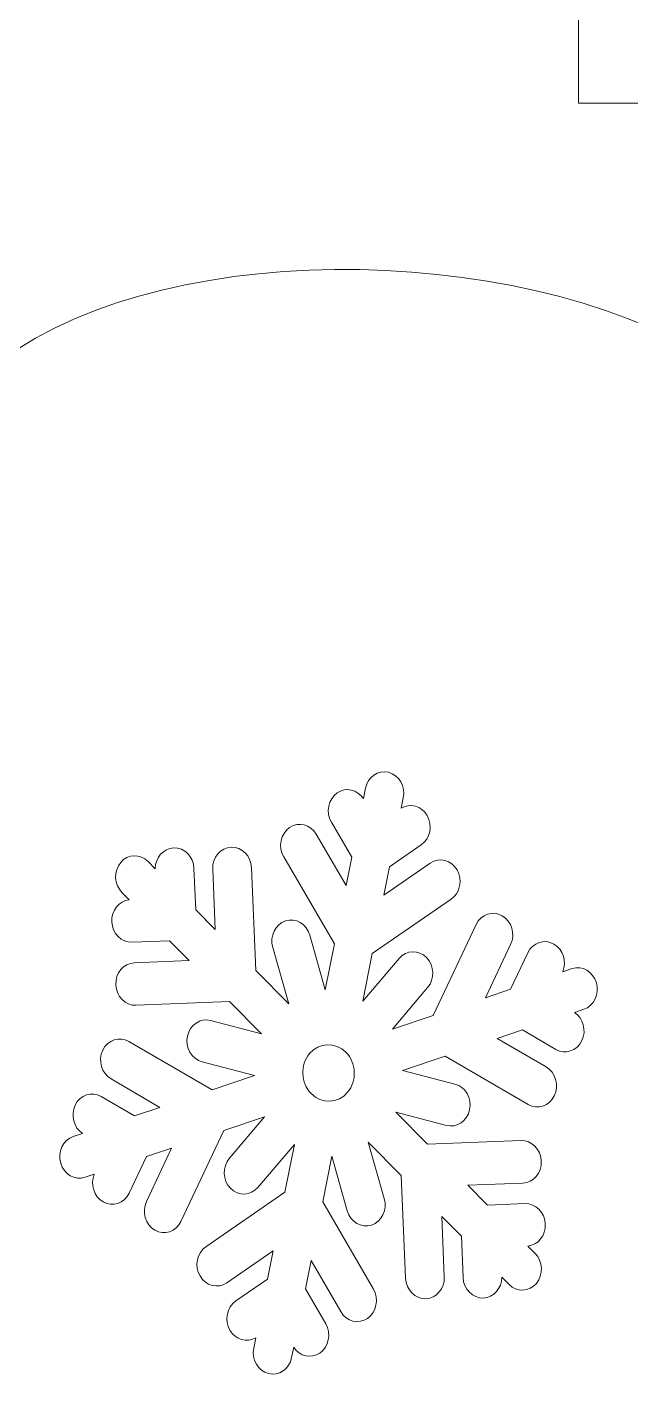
# Model space of a CAD drawing. Header units: centimetres. Extents: x -24.3 to 24.3, y -22.3 to 22.8.
# Drawn here: x 11.379 to 13.377, y -18.627 to -14.084 of the extents above; entities that cross this region are included whole.
import ezdxf

# ---------------------------------------------------------------- set-up
doc = ezdxf.new("R2010")
doc.units = ezdxf.units.CM
doc.header["$MEASUREMENT"] = 0
doc.layers.add('layer 1', color=7, linetype='Continuous')

msp = doc.modelspace()

# ---------------------------------------------------------------- linework, layer by layer
at = {"layer": 'layer 1', "color": 177, "lineweight": 9}
msp.add_open_spline([(-19.93213, -6.60133), (-19.93213, -6.60133), (-17.30459, -6.60133), (-17.30459, -6.60133), (-17.30459, -6.60133), (-17.30459, -6.60133), (-17.30459, -6.20133), (-17.30459, -6.20133), (-17.30459, -6.20133), (-17.30459, -6.20133), (-16.77125, -6.20133), (-16.77125, -6.20133), (-16.77125, -6.20133), (-16.77125, -6.20133), (-16.77125, -6.60133), (-16.77125, -6.60133), (-16.77125, -6.60133), (-16.77125, -6.60133), (-14.25361, -6.60133), (-14.25361, -6.60133), (-14.25361, -6.60133), (-14.25361, -6.60133), (-14.25361, -6.20133), (-14.25361, -6.20133), (-14.25361, -6.20133), (-14.25361, -6.20133), (-13.72028, -6.20133), (-13.72028, -6.20133), (-13.72028, -6.20133), (-13.72028, -6.20133), (-13.72028, -6.60133), (-13.72028, -6.60133), (-13.72028, -6.60133), (-13.72028, -6.60133), (-11.20265, -6.60133), (-11.20265, -6.60133), (-11.20265, -6.60133), (-11.20265, -6.60133), (-11.20265, -6.20133), (-11.20265, -6.20133), (-11.20265, -6.20133), (-11.20265, -6.20133), (-10.66932, -6.20133), (-10.66932, -6.20133), (-10.66932, -6.20133), (-10.66932, -6.20133), (-10.66932, -6.60133), (-10.66932, -6.60133), (-10.66932, -6.60133), (-10.66932, -6.60133), (-8.15169, -6.60133), (-8.15169, -6.60133), (-8.15169, -6.60133), (-8.15169, -6.60133), (-8.15169, -6.20133), (-8.15169, -6.20133), (-8.15169, -6.20133), (-8.15169, -6.20133), (-7.61836, -6.20133), (-7.61836, -6.20133), (-7.61836, -6.20133), (-7.61836, -6.20133), (-7.61836, -6.60133), (-7.61836, -6.60133), (-7.61836, -6.60133), (-7.61836, -6.60133), (-5.10073, -6.60133), (-5.10073, -6.60133), (-5.10073, -6.60133), (-5.10073, -6.60133), (-5.10073, -6.20133), (-5.10073, -6.20133), (-5.10073, -6.20133), (-5.10073, -6.20133), (-4.5674, -6.20133), (-4.5674, -6.20133), (-4.5674, -6.20133), (-4.5674, -6.20133), (-4.5674, -6.60133), (-4.5674, -6.60133), (-4.5674, -6.60133), (-4.5674, -6.60133), (-2.04977, -6.60133), (-2.04977, -6.60133), (-2.04977, -6.60133), (-2.04977, -6.60133), (-2.04977, -6.20133), (-2.04977, -6.20133), (-2.04977, -6.20133), (-2.04977, -6.20133), (-1.51644, -6.20133), (-1.51644, -6.20133), (-1.51644, -6.20133), (-1.51644, -6.20133), (-1.51644, -6.60133), (-1.51644, -6.60133), (-1.51644, -6.60133), (-1.51644, -6.60133), (1.0012, -6.60133), (1.0012, -6.60133), (1.0012, -6.60133), (1.0012, -6.60133), (1.0012, -6.20133), (1.0012, -6.20133), (1.0012, -6.20133), (1.0012, -6.20133), (1.53453, -6.20133), (1.53453, -6.20133), (1.53453, -6.20133), (1.53453, -6.20133), (1.53453, -6.60133), (1.53453, -6.60133), (1.53453, -6.60133), (1.53453, -6.60133), (4.05217, -6.60133), (4.05217, -6.60133), (4.05217, -6.60133), (4.05217, -6.60133), (4.05217, -6.20133), (4.05217, -6.20133), (4.05217, -6.20133), (4.05217, -6.20133), (4.58551, -6.20133), (4.58551, -6.20133), (4.58551, -6.20133), (4.58551, -6.20133), (4.58551, -6.60133), (4.58551, -6.60133), (4.58551, -6.60133), (4.58551, -6.60133), (7.10315, -6.60133), (7.10315, -6.60133), (7.10315, -6.60133), (7.10315, -6.60133), (7.10315, -6.20133), (7.10315, -6.20133), (7.10315, -6.20133), (7.10315, -6.20133), (7.63648, -6.20133), (7.63648, -6.20133), (7.63648, -6.20133), (7.63648, -6.20133), (7.63648, -6.60133), (7.63648, -6.60133), (7.63648, -6.60133), (7.63648, -6.60133), (10.15411, -6.60133), (10.15411, -6.60133), (10.15411, -6.60133), (10.15411, -6.60133), (10.15411, -6.20133), (10.15411, -6.20133), (10.15411, -6.20133), (10.15411, -6.20133), (10.68744, -6.20133), (10.68744, -6.20133), (10.68744, -6.20133), (10.68744, -6.20133), (10.68744, -6.60133), (10.68744, -6.60133), (10.68744, -6.60133), (10.68744, -6.60133), (13.20507, -6.60133), (13.20507, -6.60133), (13.20507, -6.60133), (13.20507, -6.60133), (13.20507, -6.20133), (13.20507, -6.20133), (13.20507, -6.20133), (13.20507, -6.20133), (13.7384, -6.20133), (13.7384, -6.20133), (13.7384, -6.20133), (13.7384, -6.20133), (13.7384, -6.60133), (13.7384, -6.60133), (13.7384, -6.60133), (13.7384, -6.60133), (16.25603, -6.60133), (16.25603, -6.60133), (16.25603, -6.60133), (16.25603, -6.60133), (16.25603, -6.20133), (16.25603, -6.20133), (16.25603, -6.20133), (16.25603, -6.20133), (16.78936, -6.20133), (16.78936, -6.20133), (16.78936, -6.20133), (16.78936, -6.20133), (16.78936, -6.60133), (16.78936, -6.60133), (16.78936, -6.60133), (16.78936, -6.60133), (19.30699, -6.60133), (19.30699, -6.60133), (19.30699, -6.60133), (19.30699, -6.60133), (19.30699, -6.20133), (19.30699, -6.20133), (19.30699, -6.20133), (19.30699, -6.20133), (19.84032, -6.20133), (19.84032, -6.20133), (19.84032, -6.20133), (19.84032, -6.20133), (19.84032, -6.60133), (19.84032, -6.60133), (19.84032, -6.60133), (19.84032, -6.60133), (22.46787, -6.60133), (22.46787, -6.60133), (22.46787, -6.60133), (22.46787, -6.60133), (22.46787, -6.20133), (22.46787, -6.20133), (22.46787, -6.20133), (22.46787, -6.20133), (23.0012, -6.20133), (23.0012, -6.20133), (23.0012, -6.20133), (23.0012, -8.91244), (23.0012, -11.62356), (23.0012, -14.33467), (23.0012, -14.33467), (23.0012, -14.33467), (22.46787, -14.33467), (22.46787, -14.33467), (22.46787, -14.33467), (22.46787, -14.33467), (22.46787, -13.93467), (22.46787, -13.93467), (22.46787, -13.93467), (22.46787, -13.93467), (19.84032, -13.93467), (19.84032, -13.93467), (19.84032, -13.93467), (19.84032, -13.93467), (19.84032, -14.33467), (19.84032, -14.33467), (19.84032, -14.33467), (19.84032, -14.33467), (19.30699, -14.33467), (19.30699, -14.33467), (19.30699, -14.33467), (19.30699, -14.33467), (19.30699, -13.93467), (19.30699, -13.93467), (19.30699, -13.93467), (19.30699, -13.93467), (16.78936, -13.93467), (16.78936, -13.93467), (16.78936, -13.93467), (16.78936, -13.93467), (16.78936, -14.33467), (16.78936, -14.33467), (16.78936, -14.33467), (16.78936, -14.33467), (16.25603, -14.33467), (16.25603, -14.33467), (16.25603, -14.33467), (16.25603, -14.33467), (16.25603, -13.93467), (16.25603, -13.93467), (16.25603, -13.93467), (16.25603, -13.93467), (13.7384, -13.93467), (13.7384, -13.93467), (13.7384, -13.93467), (13.7384, -13.93467), (13.7384, -14.33467), (13.7384, -14.33467), (13.7384, -14.33467), (13.7384, -14.33467), (13.20507, -14.33467), (13.20507, -14.33467), (13.20507, -14.33467), (13.20507, -14.33467), (13.20507, -13.93467), (13.20507, -13.93467), (13.20507, -13.93467), (13.20507, -13.93467), (10.68744, -13.93467), (10.68744, -13.93467), (10.68744, -13.93467), (10.68744, -13.93467), (10.68744, -14.33467), (10.68744, -14.33467), (10.68744, -14.33467), (10.68744, -14.33467), (10.15411, -14.33467), (10.15411, -14.33467), (10.15411, -14.33467), (10.15411, -14.33467), (10.15411, -13.93467), (10.15411, -13.93467), (10.15411, -13.93467), (10.15411, -13.93467), (7.63648, -13.93467), (7.63648, -13.93467), (7.63648, -13.93467), (7.63648, -13.93467), (7.63648, -14.33467), (7.63648, -14.33467), (7.63648, -14.33467), (7.63648, -14.33467), (7.10315, -14.33467), (7.10315, -14.33467), (7.10315, -14.33467), (7.10315, -14.33467), (7.10315, -13.93467), (7.10315, -13.93467), (7.10315, -13.93467), (7.10315, -13.93467), (4.58551, -13.93467), (4.58551, -13.93467), (4.58551, -13.93467), (4.58551, -13.93467), (4.58551, -14.33467), (4.58551, -14.33467), (4.58551, -14.33467), (4.58551, -14.33467), (4.05217, -14.33467), (4.05217, -14.33467), (4.05217, -14.33467), (4.05217, -14.33467), (4.05217, -13.93467), (4.05217, -13.93467), (4.05217, -13.93467), (4.05217, -13.93467), (1.53453, -13.93467), (1.53453, -13.93467), (1.53453, -13.93467), (1.53453, -13.93467), (1.53453, -14.33467), (1.53453, -14.33467), (1.53453, -14.33467), (1.53453, -14.33467), (1.0012, -14.33467), (1.0012, -14.33467), (1.0012, -14.33467), (1.0012, -14.33467), (1.0012, -13.93467), (1.0012, -13.93467), (1.0012, -13.93467), (1.0012, -13.93467), (-1.51644, -13.93467), (-1.51644, -13.93467), (-1.51644, -13.93467), (-1.51644, -13.93467), (-1.51644, -14.33467), (-1.51644, -14.33467), (-1.51644, -14.33467), (-1.51644, -14.33467), (-2.04977, -14.33467), (-2.04977, -14.33467), (-2.04977, -14.33467), (-2.04977, -14.33467), (-2.04977, -13.93467), (-2.04977, -13.93467), (-2.04977, -13.93467), (-2.04977, -13.93467), (-4.5674, -13.93467), (-4.5674, -13.93467), (-4.5674, -13.93467), (-4.5674, -13.93467), (-4.5674, -14.33467), (-4.5674, -14.33467), (-4.5674, -14.33467), (-4.5674, -14.33467), (-5.10073, -14.33467), (-5.10073, -14.33467), (-5.10073, -14.33467), (-5.10073, -14.33467), (-5.10073, -13.93467), (-5.10073, -13.93467), (-5.10073, -13.93467), (-5.10073, -13.93467), (-7.61836, -13.93467), (-7.61836, -13.93467), (-7.61836, -13.93467), (-7.61836, -13.93467), (-7.61836, -14.33467), (-7.61836, -14.33467), (-7.61836, -14.33467), (-7.61836, -14.33467), (-8.15169, -14.33467), (-8.15169, -14.33467), (-8.15169, -14.33467), (-8.15169, -14.33467), (-8.15169, -13.93467), (-8.15169, -13.93467), (-8.15169, -13.93467), (-8.15169, -13.93467), (-10.66932, -13.93467), (-10.66932, -13.93467), (-10.66932, -13.93467), (-10.66932, -13.93467), (-10.66932, -14.33467), (-10.66932, -14.33467), (-10.66932, -14.33467), (-10.66932, -14.33467), (-11.20265, -14.33467), (-11.20265, -14.33467), (-11.20265, -14.33467), (-11.20265, -14.33467), (-11.20265, -13.93467), (-11.20265, -13.93467), (-11.20265, -13.93467), (-11.20265, -13.93467), (-13.72028, -13.93467), (-13.72028, -13.93467), (-13.72028, -13.93467), (-13.72028, -13.93467), (-13.72028, -14.33467), (-13.72028, -14.33467), (-13.72028, -14.33467), (-13.72028, -14.33467), (-14.25361, -14.33467), (-14.25361, -14.33467), (-14.25361, -14.33467), (-14.25361, -14.33467), (-14.25361, -13.93467), (-14.25361, -13.93467), (-14.25361, -13.93467), (-14.25361, -13.93467), (-16.77125, -13.93467), (-16.77125, -13.93467), (-16.77125, -13.93467), (-16.77125, -13.93467), (-16.77125, -14.33467), (-16.77125, -14.33467), (-16.77125, -14.33467), (-16.77125, -14.33467), (-17.30459, -14.33467), (-17.30459, -14.33467), (-17.30459, -14.33467), (-17.30459, -14.33467), (-17.30459, -13.93467), (-17.30459, -13.93467), (-17.30459, -13.93467), (-17.30459, -13.93467), (-19.93213, -13.93467), (-19.93213, -13.93467), (-19.93213, -13.93467), (-19.93213, -13.93467), (-19.93213, -14.33467), (-19.93213, -14.33467), (-19.93213, -14.33467), (-19.93213, -14.33467), (-20.46547, -14.33467), (-20.46547, -14.33467), (-20.46547, -14.33467), (-20.46547, -11.62356), (-20.46547, -8.91244), (-20.46547, -6.20133), (-20.46547, -6.20133), (-20.46547, -6.20133), (-19.93213, -6.20133), (-19.93213, -6.20133), (-19.93213, -6.20133), (-19.93213, -6.20133), (-19.93213, -6.60133), (-19.93213, -6.60133)], degree=3, knots=[0, 0, 0, 0, 0.008547, 0.008547, 0.008547, 0.008547, 0.017094, 0.017094, 0.017094, 0.017094, 0.025641, 0.025641, 0.025641, 0.025641, 0.034188, 0.034188, 0.034188, 0.034188, 0.042735, 0.042735, 0.042735, 0.042735, 0.0512821, 0.0512821, 0.0512821, 0.0512821, 0.0598291, 0.0598291, 0.0598291, 0.0598291, 0.0683761, 0.0683761, 0.0683761, 0.0683761, 0.0769231, 0.0769231, 0.0769231, 0.0769231, 0.0854701, 0.0854701, 0.0854701, 0.0854701, 0.0940171, 0.0940171, 0.0940171, 0.0940171, 0.1025641, 0.1025641, 0.1025641, 0.1025641, 0.1111111, 0.1111111, 0.1111111, 0.1111111, 0.1196581, 0.1196581, 0.1196581, 0.1196581, 0.1282051, 0.1282051, 0.1282051, 0.1282051, 0.1367521, 0.1367521, 0.1367521, 0.1367521, 0.1452991, 0.1452991, 0.1452991, 0.1452991, 0.1538462, 0.1538462, 0.1538462, 0.1538462, 0.1623932, 0.1623932, 0.1623932, 0.1623932, 0.1709402, 0.1709402, 0.1709402, 0.1709402, 0.1794872, 0.1794872, 0.1794872, 0.1794872, 0.1880342, 0.1880342, 0.1880342, 0.1880342, 0.1965812, 0.1965812, 0.1965812, 0.1965812, 0.2051282, 0.2051282, 0.2051282, 0.2051282, 0.2136752, 0.2136752, 0.2136752, 0.2136752, 0.2222222, 0.2222222, 0.2222222, 0.2222222, 0.2307692, 0.2307692, 0.2307692, 0.2307692, 0.2393162, 0.2393162, 0.2393162, 0.2393162, 0.2478632, 0.2478632, 0.2478632, 0.2478632, 0.2564103, 0.2564103, 0.2564103, 0.2564103, 0.2649573, 0.2649573, 0.2649573, 0.2649573, 0.2735043, 0.2735043, 0.2735043, 0.2735043, 0.2820513, 0.2820513, 0.2820513, 0.2820513, 0.2905983, 0.2905983, 0.2905983, 0.2905983, 0.2991453, 0.2991453, 0.2991453, 0.2991453, 0.3076923, 0.3076923, 0.3076923, 0.3076923, 0.3162393, 0.3162393, 0.3162393, 0.3162393, 0.3247863, 0.3247863, 0.3247863, 0.3247863, 0.3333333, 0.3333333, 0.3333333, 0.3333333, 0.3418803, 0.3418803, 0.3418803, 0.3418803, 0.3504274, 0.3504274, 0.3504274, 0.3504274, 0.3589744, 0.3589744, 0.3589744, 0.3589744, 0.3675214, 0.3675214, 0.3675214, 0.3675214, 0.3760684, 0.3760684, 0.3760684, 0.3760684, 0.3846154, 0.3846154, 0.3846154, 0.3846154, 0.3931624, 0.3931624, 0.3931624, 0.3931624, 0.4017094, 0.4017094, 0.4017094, 0.4017094, 0.4102564, 0.4102564, 0.4102564, 0.4102564, 0.4188034, 0.4188034, 0.4188034, 0.4188034, 0.4273504, 0.4273504, 0.4273504, 0.4273504, 0.4358974, 0.4358974, 0.4358974, 0.4358974, 0.4444444, 0.4444444, 0.4444444, 0.4444444, 0.4529915, 0.4529915, 0.4529915, 0.4529915, 0.4615385, 0.4615385, 0.4615385, 0.4615385, 0.4700855, 0.4700855, 0.4700855, 0.4700855, 0.4786325, 0.4786325, 0.4786325, 0.4786325, 0.4871795, 0.4871795, 0.4871795, 0.4871795, 0.4957265, 0.4957265, 0.4957265, 0.4957265, 0.5042735, 0.5042735, 0.5042735, 0.5042735, 0.5128205, 0.5128205, 0.5128205, 0.5128205, 0.5213675, 0.5213675, 0.5213675, 0.5213675, 0.5299145, 0.5299145, 0.5299145, 0.5299145, 0.5384615, 0.5384615, 0.5384615, 0.5384615, 0.5470085, 0.5470085, 0.5470085, 0.5470085, 0.5555556, 0.5555556, 0.5555556, 0.5555556, 0.5641026, 0.5641026, 0.5641026, 0.5641026, 0.5726496, 0.5726496, 0.5726496, 0.5726496, 0.5811966, 0.5811966, 0.5811966, 0.5811966, 0.5897436, 0.5897436, 0.5897436, 0.5897436, 0.5982906, 0.5982906, 0.5982906, 0.5982906, 0.6068376, 0.6068376, 0.6068376, 0.6068376, 0.6153846, 0.6153846, 0.6153846, 0.6153846, 0.6239316, 0.6239316, 0.6239316, 0.6239316, 0.6324786, 0.6324786, 0.6324786, 0.6324786, 0.6410256, 0.6410256, 0.6410256, 0.6410256, 0.6495726, 0.6495726, 0.6495726, 0.6495726, 0.6581197, 0.6581197, 0.6581197, 0.6581197, 0.6666667, 0.6666667, 0.6666667, 0.6666667, 0.6752137, 0.6752137, 0.6752137, 0.6752137, 0.6837607, 0.6837607, 0.6837607, 0.6837607, 0.6923077, 0.6923077, 0.6923077, 0.6923077, 0.7008547, 0.7008547, 0.7008547, 0.7008547, 0.7094017, 0.7094017, 0.7094017, 0.7094017, 0.7179487, 0.7179487, 0.7179487, 0.7179487, 0.7264957, 0.7264957, 0.7264957, 0.7264957, 0.7350427, 0.7350427, 0.7350427, 0.7350427, 0.7435897, 0.7435897, 0.7435897, 0.7435897, 0.7521368, 0.7521368, 0.7521368, 0.7521368, 0.7606838, 0.7606838, 0.7606838, 0.7606838, 0.7692308, 0.7692308, 0.7692308, 0.7692308, 0.7777778, 0.7777778, 0.7777778, 0.7777778, 0.7863248, 0.7863248, 0.7863248, 0.7863248, 0.7948718, 0.7948718, 0.7948718, 0.7948718, 0.8034188, 0.8034188, 0.8034188, 0.8034188, 0.8119658, 0.8119658, 0.8119658, 0.8119658, 0.8205128, 0.8205128, 0.8205128, 0.8205128, 0.8290598, 0.8290598, 0.8290598, 0.8290598, 0.8376068, 0.8376068, 0.8376068, 0.8376068, 0.8461538, 0.8461538, 0.8461538, 0.8461538, 0.8547009, 0.8547009, 0.8547009, 0.8547009, 0.8632479, 0.8632479, 0.8632479, 0.8632479, 0.8717949, 0.8717949, 0.8717949, 0.8717949, 0.8803419, 0.8803419, 0.8803419, 0.8803419, 0.8888889, 0.8888889, 0.8888889, 0.8888889, 0.8974359, 0.8974359, 0.8974359, 0.8974359, 0.9059829, 0.9059829, 0.9059829, 0.9059829, 0.9145299, 0.9145299, 0.9145299, 0.9145299, 0.9230769, 0.9230769, 0.9230769, 0.9230769, 0.9316239, 0.9316239, 0.9316239, 0.9316239, 0.9401709, 0.9401709, 0.9401709, 0.9401709, 0.9487179, 0.9487179, 0.9487179, 0.9487179, 0.957265, 0.957265, 0.957265, 0.957265, 0.965812, 0.965812, 0.965812, 0.965812, 0.974359, 0.974359, 0.974359, 0.974359, 0.982906, 0.982906, 0.982906, 0.982906, 1, 1, 1, 1], dxfattribs=at)
at = {"layer": 'layer 1', "color": 142, "lineweight": 9}
msp.add_open_spline([(13.91048, -16.16041), (16.20547, -16.84678), (17.64223, -18.21595), (18.22075, -20.26794), (18.22075, -20.26794), (18.66129, -20.15508), (18.92241, -20.38479), (19.00412, -20.95705), (19.00412, -20.95705), (18.99987, -21.54642), (18.74793, -21.8096), (18.24827, -21.74655), (18.24827, -21.74655), (14.22561, -20.07474), (10.45626, -20.01692), (6.94029, -21.57311), (6.94029, -21.57311), (6.27909, -21.62927), (5.96952, -21.33729), (6.01152, -20.69719), (6.01152, -20.69719), (5.98918, -20.1852), (6.213, -19.91388), (6.68297, -19.88327), (6.68297, -19.88327), (7.3723, -18.01182), (8.82563, -16.75406), (11.04295, -16.10997), (11.04295, -16.10997), (10.41021, -14.32785), (14.78357, -14.61983), (13.91048, -16.16041)], degree=3, knots=[0, 0, 0, 0, 0.1111111, 0.1111111, 0.1111111, 0.1111111, 0.2222222, 0.2222222, 0.2222222, 0.2222222, 0.3333333, 0.3333333, 0.3333333, 0.3333333, 0.4444444, 0.4444444, 0.4444444, 0.4444444, 0.5555556, 0.5555556, 0.5555556, 0.5555556, 0.6666667, 0.6666667, 0.6666667, 0.6666667, 0.7777778, 0.7777778, 0.7777778, 0.7777778, 1, 1, 1, 1], dxfattribs=at)
at = {"layer": 'layer 1', "color": 7, "lineweight": 9}
for points, knots in [([(12.00159, -17.07097), (12.00159, -17.07097), (11.99332, -16.87121), (11.99332, -16.87121), (11.99332, -16.87121), (11.99172, -16.83243), (12.01923, -16.79976), (12.05456, -16.79846), (12.05456, -16.79846), (12.08989, -16.79717), (12.12001, -16.82773), (12.12161, -16.8665), (12.12161, -16.8665), (12.12161, -16.8665), (12.13568, -17.20665), (12.13568, -17.20665), (12.13568, -17.20665), (12.13568, -17.20665), (12.24502, -17.31729), (12.24502, -17.31729), (12.24502, -17.31729), (12.24502, -17.31729), (12.19206, -17.13011), (12.19206, -17.13011), (12.19206, -17.13011), (12.18154, -17.09293), (12.20051, -17.05357), (12.23427, -17.04248), (12.23427, -17.04248), (12.26804, -17.03139), (12.30415, -17.05266), (12.31467, -17.08983), (12.31467, -17.08983), (12.31467, -17.08983), (12.36589, -17.27088), (12.36589, -17.27088), (12.36589, -17.27088), (12.36589, -17.27088), (12.39621, -17.119), (12.39621, -17.119), (12.39621, -17.119), (12.39621, -17.119), (12.22833, -16.8306), (12.22833, -16.8306), (12.22833, -16.8306), (12.2092, -16.79773), (12.21784, -16.75413), (12.24759, -16.73353), (12.24759, -16.73353), (12.27733, -16.71293), (12.31719, -16.72294), (12.33633, -16.75581), (12.33633, -16.75581), (12.33633, -16.75581), (12.43492, -16.92517), (12.43492, -16.92517), (12.43492, -16.92517), (12.43492, -16.92517), (12.45363, -16.83146), (12.45363, -16.83146), (12.45363, -16.83146), (12.45363, -16.83146), (12.38627, -16.71575), (12.38627, -16.71575), (12.38627, -16.71575), (12.36714, -16.68288), (12.37579, -16.63927), (12.40553, -16.61867), (12.40553, -16.61867), (12.43428, -16.59875), (12.47252, -16.60745), (12.49231, -16.63778), (12.49231, -16.63778), (12.49231, -16.63778), (12.49919, -16.60337), (12.49919, -16.60337), (12.49919, -16.60337), (12.50673, -16.56557), (12.54107, -16.54187), (12.57562, -16.5506), (12.57562, -16.5506), (12.61017, -16.55933), (12.63219, -16.59728), (12.62464, -16.63507), (12.62464, -16.63507), (12.62464, -16.63507), (12.61777, -16.66947), (12.61777, -16.66947), (12.61777, -16.66947), (12.64719, -16.65159), (12.68505, -16.66211), (12.70348, -16.69395), (12.70348, -16.69395), (12.72253, -16.72688), (12.71377, -16.77046), (12.68398, -16.79097), (12.68398, -16.79097), (12.68398, -16.79097), (12.57909, -16.86316), (12.57909, -16.86316), (12.57909, -16.86316), (12.57909, -16.86316), (12.56037, -16.95688), (12.56037, -16.95688), (12.56037, -16.95688), (12.56037, -16.95688), (12.7139, -16.85121), (12.7139, -16.85121), (12.7139, -16.85121), (12.74369, -16.83071), (12.78353, -16.84084), (12.80258, -16.87377), (12.80258, -16.87377), (12.82164, -16.90669), (12.81287, -16.95027), (12.78308, -16.97078), (12.78308, -16.97078), (12.78308, -16.97078), (12.52167, -17.1507), (12.52167, -17.1507), (12.52167, -17.1507), (12.52167, -17.1507), (12.49011, -17.30874), (12.49011, -17.30874), (12.49011, -17.30874), (12.49011, -17.30874), (12.61089, -17.16678), (12.61089, -17.16678), (12.61089, -17.16678), (12.63488, -17.13859), (12.67564, -17.13733), (12.70162, -17.16397), (12.70162, -17.16397), (12.72762, -17.19062), (12.72925, -17.23535), (12.70527, -17.26353), (12.70527, -17.26353), (12.70527, -17.26353), (12.58845, -17.40083), (12.58845, -17.40083), (12.58845, -17.40083), (12.58845, -17.40083), (12.72385, -17.35528), (12.72385, -17.35528), (12.72385, -17.35528), (12.72385, -17.35528), (12.86588, -17.05458), (12.86588, -17.05458), (12.86588, -17.05458), (12.88208, -17.02031), (12.92093, -17.00717), (12.95237, -17.02534), (12.95237, -17.02534), (12.98381, -17.04351), (12.99625, -17.08628), (12.98006, -17.12055), (12.98006, -17.12055), (12.98006, -17.12055), (12.89665, -17.29714), (12.89665, -17.29714), (12.89665, -17.29714), (12.89665, -17.29714), (12.9802, -17.26903), (12.9802, -17.26903), (12.9802, -17.26903), (12.9802, -17.26903), (13.03719, -17.14838), (13.03719, -17.14838), (13.03719, -17.14838), (13.05338, -17.11411), (13.09223, -17.10097), (13.12367, -17.11915), (13.12367, -17.11915), (13.15407, -17.13671), (13.16671, -17.17728), (13.15287, -17.21093), (13.15287, -17.21093), (13.15287, -17.21093), (13.18354, -17.20061), (13.18354, -17.20061), (13.18354, -17.20061), (13.21723, -17.18928), (13.25347, -17.21029), (13.26421, -17.24738), (13.26421, -17.24738), (13.27495, -17.28448), (13.25622, -17.32399), (13.22253, -17.33532), (13.22253, -17.33532), (13.22253, -17.33532), (13.19186, -17.34564), (13.19186, -17.34564), (13.19186, -17.34564), (13.221, -17.36483), (13.23202, -17.40596), (13.21628, -17.43906), (13.21628, -17.43906), (13.2, -17.47327), (13.16112, -17.48629), (13.12972, -17.46803), (13.12972, -17.46803), (13.12972, -17.46803), (13.01918, -17.40374), (13.01918, -17.40374), (13.01918, -17.40374), (13.01918, -17.40374), (12.93564, -17.43185), (12.93564, -17.43185), (12.93564, -17.43185), (12.93564, -17.43185), (13.09742, -17.52595), (13.09742, -17.52595), (13.09742, -17.52595), (13.12881, -17.54421), (13.14114, -17.58702), (13.12487, -17.62125), (13.12487, -17.62125), (13.10859, -17.65546), (13.06971, -17.66848), (13.03831, -17.65022), (13.03831, -17.65022), (13.03831, -17.65022), (12.76284, -17.48998), (12.76284, -17.48998), (12.76284, -17.48998), (12.76284, -17.48998), (12.62194, -17.53739), (12.62194, -17.53739), (12.62194, -17.53739), (12.62194, -17.53739), (12.79568, -17.58262), (12.79568, -17.58262), (12.79568, -17.58262), (12.83018, -17.5916), (12.85198, -17.6297), (12.8442, -17.66744), (12.8442, -17.66744), (12.83642, -17.70517), (12.80194, -17.72863), (12.76744, -17.71965), (12.76744, -17.71965), (12.76744, -17.71965), (12.5994, -17.67591), (12.5994, -17.67591), (12.5994, -17.67591), (12.5994, -17.67591), (12.70448, -17.78223), (12.70448, -17.78223), (12.70448, -17.78223), (12.70448, -17.78223), (13.01441, -17.76993), (13.01441, -17.76993), (13.01441, -17.76993), (13.04974, -17.76852), (13.07994, -17.79899), (13.08163, -17.83776), (13.08163, -17.83776), (13.08333, -17.87653), (13.05591, -17.90929), (13.02059, -17.91069), (13.02059, -17.91069), (13.02059, -17.91069), (12.83857, -17.91792), (12.83857, -17.91792), (12.83857, -17.91792), (12.83857, -17.91792), (12.90341, -17.98352), (12.90341, -17.98352), (12.90341, -17.98352), (12.90341, -17.98352), (13.02776, -17.97858), (13.02776, -17.97858), (13.02776, -17.97858), (13.06309, -17.97718), (13.09328, -18.00765), (13.09498, -18.04641), (13.09498, -18.04641), (13.09663, -18.08391), (13.07103, -18.11578), (13.0374, -18.1191), (13.0374, -18.1191), (13.0374, -18.1191), (13.0612, -18.14319), (13.0612, -18.14319), (13.0612, -18.14319), (13.08735, -18.16965), (13.08926, -18.21436), (13.06545, -18.24273), (13.06545, -18.24273), (13.04164, -18.2711), (13.00089, -18.27266), (12.97474, -18.2462), (12.97474, -18.2462), (12.97474, -18.2462), (12.95094, -18.22211), (12.95094, -18.22211), (12.95094, -18.22211), (12.95065, -18.25919), (12.9238, -18.28979), (12.88964, -18.29104), (12.88964, -18.29104), (12.85431, -18.29234), (12.82419, -18.26177), (12.82259, -18.223), (12.82259, -18.223), (12.82259, -18.223), (12.81694, -18.08653), (12.81694, -18.08653), (12.81694, -18.08653), (12.81694, -18.08653), (12.75211, -18.02092), (12.75211, -18.02092), (12.75211, -18.02092), (12.75211, -18.02092), (12.76037, -18.22067), (12.76037, -18.22067), (12.76037, -18.22067), (12.76197, -18.25945), (12.73447, -18.29212), (12.69914, -18.29342), (12.69914, -18.29342), (12.66381, -18.29471), (12.63369, -18.26415), (12.63208, -18.22538), (12.63208, -18.22538), (12.63208, -18.22538), (12.61802, -17.88524), (12.61802, -17.88524), (12.61802, -17.88524), (12.61802, -17.88524), (12.50869, -17.7746), (12.50869, -17.7746), (12.50869, -17.7746), (12.50869, -17.7746), (12.56164, -17.96178), (12.56164, -17.96178), (12.56164, -17.96178), (12.57215, -17.99896), (12.55319, -18.03832), (12.51943, -18.04941), (12.51943, -18.04941), (12.48566, -18.0605), (12.44955, -18.03923), (12.43903, -18.00206), (12.43903, -18.00206), (12.43903, -18.00206), (12.38781, -17.82101), (12.38781, -17.82101), (12.38781, -17.82101), (12.38781, -17.82101), (12.35748, -17.97288), (12.35748, -17.97288), (12.35748, -17.97288), (12.35748, -17.97288), (12.52537, -18.26129), (12.52537, -18.26129), (12.52537, -18.26129), (12.5445, -18.29416), (12.53585, -18.33776), (12.50611, -18.35836), (12.50611, -18.35836), (12.47636, -18.37896), (12.4365, -18.36895), (12.41737, -18.33608), (12.41737, -18.33608), (12.41737, -18.33608), (12.31878, -18.16671), (12.31878, -18.16671), (12.31878, -18.16671), (12.31878, -18.16671), (12.30006, -18.26042), (12.30006, -18.26042), (12.30006, -18.26042), (12.30006, -18.26042), (12.36742, -18.37614), (12.36742, -18.37614), (12.36742, -18.37614), (12.38656, -18.40902), (12.37791, -18.45262), (12.34817, -18.47322), (12.34817, -18.47322), (12.31941, -18.49314), (12.28118, -18.48444), (12.26138, -18.45411), (12.26138, -18.45411), (12.26138, -18.45411), (12.25451, -18.48852), (12.25451, -18.48852), (12.25451, -18.48852), (12.24696, -18.52632), (12.21263, -18.55002), (12.17808, -18.54129), (12.17808, -18.54129), (12.14353, -18.53256), (12.12151, -18.49461), (12.12906, -18.45682), (12.12906, -18.45682), (12.12906, -18.45682), (12.13593, -18.42241), (12.13593, -18.42241), (12.13593, -18.42241), (12.1065, -18.44029), (12.06864, -18.42977), (12.05022, -18.39793), (12.05022, -18.39793), (12.03116, -18.365), (12.03992, -18.32142), (12.06971, -18.30091), (12.06971, -18.30091), (12.06971, -18.30091), (12.17461, -18.22872), (12.17461, -18.22872), (12.17461, -18.22872), (12.17461, -18.22872), (12.19331, -18.13502), (12.19331, -18.13502), (12.19331, -18.13502), (12.19331, -18.13502), (12.0398, -18.24068), (12.0398, -18.24068), (12.0398, -18.24068), (12.01001, -18.26118), (11.97017, -18.25105), (11.95111, -18.21812), (11.95111, -18.21812), (11.93206, -18.1852), (11.94082, -18.14162), (11.97062, -18.12111), (11.97062, -18.12111), (11.97062, -18.12111), (12.23202, -17.94119), (12.23202, -17.94119), (12.23202, -17.94119), (12.23202, -17.94119), (12.26359, -17.78314), (12.26359, -17.78314), (12.26359, -17.78314), (12.26359, -17.78314), (12.1428, -17.92511), (12.1428, -17.92511), (12.1428, -17.92511), (12.11882, -17.9533), (12.07806, -17.95456), (12.05207, -17.92792), (12.05207, -17.92792), (12.02608, -17.90127), (12.02445, -17.85654), (12.04843, -17.82836), (12.04843, -17.82836), (12.04843, -17.82836), (12.16526, -17.69104), (12.16526, -17.69104), (12.16526, -17.69104), (12.16526, -17.69104), (12.02985, -17.7366), (12.02985, -17.7366), (12.02985, -17.7366), (12.02985, -17.7366), (11.88781, -18.03731), (11.88781, -18.03731), (11.88781, -18.03731), (11.87162, -18.07158), (11.83277, -18.08472), (11.80133, -18.06655), (11.80133, -18.06655), (11.76989, -18.04838), (11.75745, -18.00561), (11.77363, -17.97134), (11.77363, -17.97134), (11.77363, -17.97134), (11.85705, -17.79474), (11.85705, -17.79474), (11.85705, -17.79474), (11.85705, -17.79474), (11.77351, -17.82285), (11.77351, -17.82285), (11.77351, -17.82285), (11.77351, -17.82285), (11.71651, -17.94351), (11.71651, -17.94351), (11.71651, -17.94351), (11.70032, -17.97778), (11.66147, -17.99092), (11.63003, -17.97275), (11.63003, -17.97275), (11.59962, -17.95518), (11.58698, -17.9146), (11.60082, -17.88095), (11.60082, -17.88095), (11.60082, -17.88095), (11.57016, -17.89127), (11.57016, -17.89127), (11.57016, -17.89127), (11.53647, -17.9026), (11.50022, -17.88159), (11.48948, -17.8445), (11.48948, -17.8445), (11.47875, -17.8074), (11.49747, -17.76789), (11.53116, -17.75656), (11.53116, -17.75656), (11.53116, -17.75656), (11.56183, -17.74624), (11.56183, -17.74624), (11.56183, -17.74624), (11.5327, -17.72705), (11.52169, -17.68593), (11.53743, -17.65283), (11.53743, -17.65283), (11.55371, -17.61861), (11.59259, -17.6056), (11.62399, -17.62386), (11.62399, -17.62386), (11.62399, -17.62386), (11.73451, -17.68814), (11.73451, -17.68814), (11.73451, -17.68814), (11.73451, -17.68814), (11.81805, -17.66004), (11.81805, -17.66004), (11.81805, -17.66004), (11.81805, -17.66004), (11.65628, -17.56594), (11.65628, -17.56594), (11.65628, -17.56594), (11.62489, -17.54768), (11.61255, -17.50487), (11.62883, -17.47064), (11.62883, -17.47064), (11.64511, -17.43643), (11.68399, -17.42341), (11.71539, -17.44167), (11.71539, -17.44167), (11.71539, -17.44167), (11.99085, -17.6019), (11.99085, -17.6019), (11.99085, -17.6019), (11.99085, -17.6019), (12.13174, -17.55449), (12.13174, -17.55449), (12.13174, -17.55449), (12.13174, -17.55449), (11.95802, -17.50927), (11.95802, -17.50927), (11.95802, -17.50927), (11.92352, -17.50028), (11.90172, -17.46218), (11.9095, -17.42445), (11.9095, -17.42445), (11.91727, -17.38671), (11.95175, -17.36325), (11.98625, -17.37223), (11.98625, -17.37223), (11.98625, -17.37223), (12.15429, -17.41599), (12.15429, -17.41599), (12.15429, -17.41599), (12.15429, -17.41599), (12.04921, -17.30966), (12.04921, -17.30966), (12.04921, -17.30966), (12.04921, -17.30966), (11.7393, -17.32196), (11.7393, -17.32196), (11.7393, -17.32196), (11.70397, -17.32336), (11.67377, -17.29289), (11.67207, -17.25413), (11.67207, -17.25413), (11.67037, -17.21536), (11.69779, -17.1826), (11.73311, -17.1812), (11.73311, -17.1812), (11.73311, -17.1812), (11.91513, -17.17397), (11.91513, -17.17397), (11.91513, -17.17397), (11.91513, -17.17397), (11.85029, -17.10837), (11.85029, -17.10837), (11.85029, -17.10837), (11.85029, -17.10837), (11.72593, -17.11331), (11.72593, -17.11331), (11.72593, -17.11331), (11.69061, -17.1147), (11.66041, -17.08423), (11.65871, -17.04546), (11.65871, -17.04546), (11.65707, -17.00798), (11.68266, -16.97611), (11.71629, -16.97278), (11.71629, -16.97278), (11.71629, -16.97278), (11.69249, -16.9487), (11.69249, -16.9487), (11.69249, -16.9487), (11.66634, -16.92224), (11.66444, -16.87753), (11.68825, -16.84916), (11.68825, -16.84916), (11.71206, -16.82079), (11.7528, -16.81923), (11.77895, -16.84569), (11.77895, -16.84569), (11.77895, -16.84569), (11.80276, -16.86978), (11.80276, -16.86978), (11.80276, -16.86978), (11.80303, -16.8327), (11.82988, -16.8021), (11.86405, -16.80084), (11.86405, -16.80084), (11.89938, -16.79954), (11.9295, -16.83011), (11.93111, -16.86888), (11.93111, -16.86888), (11.93111, -16.86888), (11.93675, -17.00536), (11.93675, -17.00536), (11.93675, -17.00536), (11.93675, -17.00536), (12.00159, -17.07097), (12.00159, -17.07097)], [0, 0, 0, 0, 0.0063694, 0.0063694, 0.0063694, 0.0063694, 0.0127389, 0.0127389, 0.0127389, 0.0127389, 0.0191083, 0.0191083, 0.0191083, 0.0191083, 0.0254777, 0.0254777, 0.0254777, 0.0254777, 0.0318471, 0.0318471, 0.0318471, 0.0318471, 0.0382166, 0.0382166, 0.0382166, 0.0382166, 0.044586, 0.044586, 0.044586, 0.044586, 0.0509554, 0.0509554, 0.0509554, 0.0509554, 0.0573248, 0.0573248, 0.0573248, 0.0573248, 0.0636943, 0.0636943, 0.0636943, 0.0636943, 0.0700637, 0.0700637, 0.0700637, 0.0700637, 0.0764331, 0.0764331, 0.0764331, 0.0764331, 0.0828025, 0.0828025, 0.0828025, 0.0828025, 0.089172, 0.089172, 0.089172, 0.089172, 0.0955414, 0.0955414, 0.0955414, 0.0955414, 0.1019108, 0.1019108, 0.1019108, 0.1019108, 0.1082803, 0.1082803, 0.1082803, 0.1082803, 0.1146497, 0.1146497, 0.1146497, 0.1146497, 0.1210191, 0.1210191, 0.1210191, 0.1210191, 0.1273885, 0.1273885, 0.1273885, 0.1273885, 0.133758, 0.133758, 0.133758, 0.133758, 0.1401274, 0.1401274, 0.1401274, 0.1401274, 0.1464968, 0.1464968, 0.1464968, 0.1464968, 0.1528662, 0.1528662, 0.1528662, 0.1528662, 0.1592357, 0.1592357, 0.1592357, 0.1592357, 0.1656051, 0.1656051, 0.1656051, 0.1656051, 0.1719745, 0.1719745, 0.1719745, 0.1719745, 0.1783439, 0.1783439, 0.1783439, 0.1783439, 0.1847134, 0.1847134, 0.1847134, 0.1847134, 0.1910828, 0.1910828, 0.1910828, 0.1910828, 0.1974522, 0.1974522, 0.1974522, 0.1974522, 0.2038217, 0.2038217, 0.2038217, 0.2038217, 0.2101911, 0.2101911, 0.2101911, 0.2101911, 0.2165605, 0.2165605, 0.2165605, 0.2165605, 0.2229299, 0.2229299, 0.2229299, 0.2229299, 0.2292994, 0.2292994, 0.2292994, 0.2292994, 0.2356688, 0.2356688, 0.2356688, 0.2356688, 0.2420382, 0.2420382, 0.2420382, 0.2420382, 0.2484076, 0.2484076, 0.2484076, 0.2484076, 0.2547771, 0.2547771, 0.2547771, 0.2547771, 0.2611465, 0.2611465, 0.2611465, 0.2611465, 0.2675159, 0.2675159, 0.2675159, 0.2675159, 0.2738854, 0.2738854, 0.2738854, 0.2738854, 0.2802548, 0.2802548, 0.2802548, 0.2802548, 0.2866242, 0.2866242, 0.2866242, 0.2866242, 0.2929936, 0.2929936, 0.2929936, 0.2929936, 0.2993631, 0.2993631, 0.2993631, 0.2993631, 0.3057325, 0.3057325, 0.3057325, 0.3057325, 0.3121019, 0.3121019, 0.3121019, 0.3121019, 0.3184713, 0.3184713, 0.3184713, 0.3184713, 0.3248408, 0.3248408, 0.3248408, 0.3248408, 0.3312102, 0.3312102, 0.3312102, 0.3312102, 0.3375796, 0.3375796, 0.3375796, 0.3375796, 0.343949, 0.343949, 0.343949, 0.343949, 0.3503185, 0.3503185, 0.3503185, 0.3503185, 0.3566879, 0.3566879, 0.3566879, 0.3566879, 0.3630573, 0.3630573, 0.3630573, 0.3630573, 0.3694268, 0.3694268, 0.3694268, 0.3694268, 0.3757962, 0.3757962, 0.3757962, 0.3757962, 0.3821656, 0.3821656, 0.3821656, 0.3821656, 0.388535, 0.388535, 0.388535, 0.388535, 0.3949045, 0.3949045, 0.3949045, 0.3949045, 0.4012739, 0.4012739, 0.4012739, 0.4012739, 0.4076433, 0.4076433, 0.4076433, 0.4076433, 0.4140127, 0.4140127, 0.4140127, 0.4140127, 0.4203822, 0.4203822, 0.4203822, 0.4203822, 0.4267516, 0.4267516, 0.4267516, 0.4267516, 0.433121, 0.433121, 0.433121, 0.433121, 0.4394904, 0.4394904, 0.4394904, 0.4394904, 0.4458599, 0.4458599, 0.4458599, 0.4458599, 0.4522293, 0.4522293, 0.4522293, 0.4522293, 0.4585987, 0.4585987, 0.4585987, 0.4585987, 0.4649682, 0.4649682, 0.4649682, 0.4649682, 0.4713376, 0.4713376, 0.4713376, 0.4713376, 0.477707, 0.477707, 0.477707, 0.477707, 0.4840764, 0.4840764, 0.4840764, 0.4840764, 0.4904459, 0.4904459, 0.4904459, 0.4904459, 0.4968153, 0.4968153, 0.4968153, 0.4968153, 0.5031847, 0.5031847, 0.5031847, 0.5031847, 0.5095541, 0.5095541, 0.5095541, 0.5095541, 0.5159236, 0.5159236, 0.5159236, 0.5159236, 0.522293, 0.522293, 0.522293, 0.522293, 0.5286624, 0.5286624, 0.5286624, 0.5286624, 0.5350318, 0.5350318, 0.5350318, 0.5350318, 0.5414013, 0.5414013, 0.5414013, 0.5414013, 0.5477707, 0.5477707, 0.5477707, 0.5477707, 0.5541401, 0.5541401, 0.5541401, 0.5541401, 0.5605096, 0.5605096, 0.5605096, 0.5605096, 0.566879, 0.566879, 0.566879, 0.566879, 0.5732484, 0.5732484, 0.5732484, 0.5732484, 0.5796178, 0.5796178, 0.5796178, 0.5796178, 0.5859873, 0.5859873, 0.5859873, 0.5859873, 0.5923567, 0.5923567, 0.5923567, 0.5923567, 0.5987261, 0.5987261, 0.5987261, 0.5987261, 0.6050955, 0.6050955, 0.6050955, 0.6050955, 0.611465, 0.611465, 0.611465, 0.611465, 0.6178344, 0.6178344, 0.6178344, 0.6178344, 0.6242038, 0.6242038, 0.6242038, 0.6242038, 0.6305732, 0.6305732, 0.6305732, 0.6305732, 0.6369427, 0.6369427, 0.6369427, 0.6369427, 0.6433121, 0.6433121, 0.6433121, 0.6433121, 0.6496815, 0.6496815, 0.6496815, 0.6496815, 0.656051, 0.656051, 0.656051, 0.656051, 0.6624204, 0.6624204, 0.6624204, 0.6624204, 0.6687898, 0.6687898, 0.6687898, 0.6687898, 0.6751592, 0.6751592, 0.6751592, 0.6751592, 0.6815287, 0.6815287, 0.6815287, 0.6815287, 0.6878981, 0.6878981, 0.6878981, 0.6878981, 0.6942675, 0.6942675, 0.6942675, 0.6942675, 0.7006369, 0.7006369, 0.7006369, 0.7006369, 0.7070064, 0.7070064, 0.7070064, 0.7070064, 0.7133758, 0.7133758, 0.7133758, 0.7133758, 0.7197452, 0.7197452, 0.7197452, 0.7197452, 0.7261146, 0.7261146, 0.7261146, 0.7261146, 0.7324841, 0.7324841, 0.7324841, 0.7324841, 0.7388535, 0.7388535, 0.7388535, 0.7388535, 0.7452229, 0.7452229, 0.7452229, 0.7452229, 0.7515924, 0.7515924, 0.7515924, 0.7515924, 0.7579618, 0.7579618, 0.7579618, 0.7579618, 0.7643312, 0.7643312, 0.7643312, 0.7643312, 0.7707006, 0.7707006, 0.7707006, 0.7707006, 0.7770701, 0.7770701, 0.7770701, 0.7770701, 0.7834395, 0.7834395, 0.7834395, 0.7834395, 0.7898089, 0.7898089, 0.7898089, 0.7898089, 0.7961783, 0.7961783, 0.7961783, 0.7961783, 0.8025478, 0.8025478, 0.8025478, 0.8025478, 0.8089172, 0.8089172, 0.8089172, 0.8089172, 0.8152866, 0.8152866, 0.8152866, 0.8152866, 0.8216561, 0.8216561, 0.8216561, 0.8216561, 0.8280255, 0.8280255, 0.8280255, 0.8280255, 0.8343949, 0.8343949, 0.8343949, 0.8343949, 0.8407643, 0.8407643, 0.8407643, 0.8407643, 0.8471338, 0.8471338, 0.8471338, 0.8471338, 0.8535032, 0.8535032, 0.8535032, 0.8535032, 0.8598726, 0.8598726, 0.8598726, 0.8598726, 0.866242, 0.866242, 0.866242, 0.866242, 0.8726115, 0.8726115, 0.8726115, 0.8726115, 0.8789809, 0.8789809, 0.8789809, 0.8789809, 0.8853503, 0.8853503, 0.8853503, 0.8853503, 0.8917197, 0.8917197, 0.8917197, 0.8917197, 0.8980892, 0.8980892, 0.8980892, 0.8980892, 0.9044586, 0.9044586, 0.9044586, 0.9044586, 0.910828, 0.910828, 0.910828, 0.910828, 0.9171975, 0.9171975, 0.9171975, 0.9171975, 0.9235669, 0.9235669, 0.9235669, 0.9235669, 0.9299363, 0.9299363, 0.9299363, 0.9299363, 0.9363057, 0.9363057, 0.9363057, 0.9363057, 0.9426752, 0.9426752, 0.9426752, 0.9426752, 0.9490446, 0.9490446, 0.9490446, 0.9490446, 0.955414, 0.955414, 0.955414, 0.955414, 0.9617834, 0.9617834, 0.9617834, 0.9617834, 0.9681529, 0.9681529, 0.9681529, 0.9681529, 0.9745223, 0.9745223, 0.9745223, 0.9745223, 0.9808917, 0.9808917, 0.9808917, 0.9808917, 0.9872611, 0.9872611, 0.9872611, 0.9872611, 1, 1, 1, 1]), ([(12.31369, -17.48202), (12.28195, -17.51983), (12.28449, -17.57921), (12.31933, -17.61447), (12.31933, -17.61447), (12.35418, -17.64973), (12.40827, -17.64766), (12.44001, -17.60986), (12.44001, -17.60986), (12.47174, -17.57206), (12.46922, -17.51269), (12.43438, -17.47742), (12.43438, -17.47742), (12.39953, -17.44216), (12.34541, -17.44423), (12.31369, -17.48202)], [0, 0, 0, 0, 0.2, 0.2, 0.2, 0.2, 0.4, 0.4, 0.4, 0.4, 0.6, 0.6, 0.6, 0.6, 1, 1, 1, 1])]:
    msp.add_open_spline(points, degree=3, knots=knots, dxfattribs=at)

doc.saveas('drawing.dxf')
